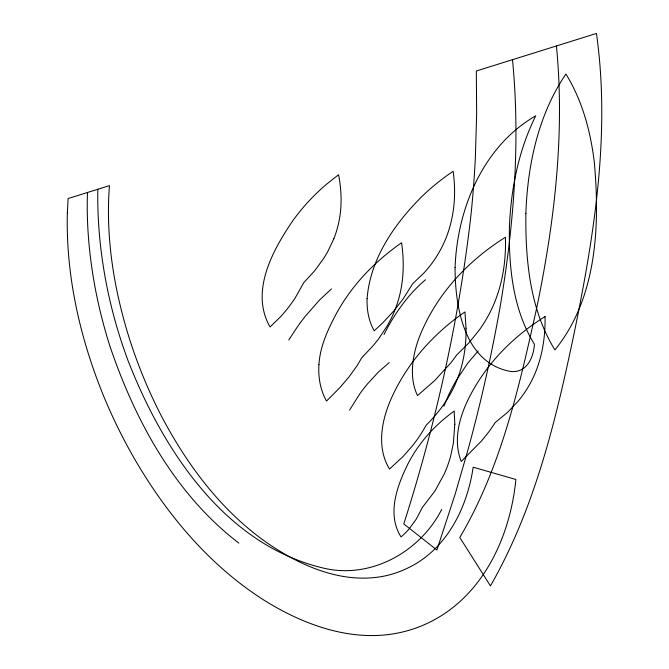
<?xml version="1.0" encoding="UTF-8"?>
<svg xmlns="http://www.w3.org/2000/svg" width="669" height="669" viewBox="0 0 669 669"><rect width="100%" height="100%" fill="white"/><g stroke="black" fill="none" stroke-linecap="round" stroke-linejoin="round"><path stroke-width="1" d="M97.816 189.26C97.239 222.392 100.609 255.533 107.191 287.988A541.831 512.922 -5.5 0 0 128.03 360.591C162.508 448.974 223.797 543.914 321.898 567.722C369.756 580.082 419.981 552.226 441.724 509.393M87.48 192.488C86.334 224.767 89.362 257.097 95.341 288.799A548.605 519.336 -5.5 0 0 110.134 346.793C135.397 421.186 175.378 494.675 238.875 543.103M443.965 406.175L445.429 402.454A188.081 178.046 -5.5 0 1 456.233 380.444L467.631 363.309L478.151 350.982M333.823 238.816L327.643 251.87L323.829 258.251L314.739 270.694L303.684 282.753L295.447 297.496A147.857 139.972 -5.5 0 1 280.303 316.989L270.067 326.974C249.679 291.584 272.827 249.863 293.223 220.151A208.87 197.723 -5.5 0 1 326.99 183.85L338.573 174.734C341.391 189.101 342.018 203.97 339.543 218.437A113.588 107.525 -5.5 0 1 333.823 238.816M349.578 410.047L360.089 393.405A177.812 168.32 -5.5 0 1 367.507 383.872L378.177 372.273L389.233 362.581M288.765 340.019L297.864 326.154A244.637 231.583 -5.5 0 1 305.641 315.835L319.757 299.796L331.473 288.908M425.501 279.759C411.368 291.625 399.945 306.444 390.612 322.299A210.15 198.944 -5.5 0 0 384.031 334.533M512.496 59.692C520.566 142.932 513.733 226.942 499.718 309.17A1758.333 1664.531 -5.5 0 1 468.049 449.551L455.28 493.772L436.89 550.018L403.792 523.944C435.904 423.134 459.193 319.222 471.076 214.047A1204.359 1140.101 -5.5 0 0 475.383 157.023L476.654 114.257L476.32 70.989L596.464 33.45C610.488 133.164 594.415 233.933 574.462 331.682C556.173 419.02 535.25 507.804 490.444 585.893L459.787 537.466C501.198 467.531 519.144 386.958 536.605 308.434C554.492 222.359 565.046 133.833 556.416 45.96M455.079 267.633C454.987 304.98 463.45 359.387 506.149 370.467C524.613 376.087 533.511 359.73 534.414 344.192C512.998 309.755 508.766 267.633 509.385 227.92C510.832 189.377 518.458 150.517 535.752 115.812C482.959 146.177 457.17 208.879 455.079 267.633M367.089 298.683C366.704 309.764 368.694 321.137 374.222 330.854L383.128 322.483L393.832 310.893L403.114 298.968L412.581 283.798L424.171 272.735A119.049 112.693 -5.5 0 0 441.732 247.488C453.666 224.174 456.843 197.071 453.114 171.314A229.032 216.815 -5.5 0 0 423.402 195.055C395.22 222.685 370.216 258.251 367.089 298.683M466.034 328.236C466.285 343.498 464.294 358.843 459.461 373.344A129.686 122.762 -5.5 0 1 450.388 393.874C443.873 405.439 435.552 415.917 426.128 425.241A145.976 138.19 -5.5 0 1 412.622 445.613L403.156 456.417L389.525 469.053C376.304 447.561 381.606 420.124 391.323 398.348A204.706 193.784 -5.5 0 1 401.082 379.465C416.954 352.53 439.224 329.608 464.947 311.946L466.034 328.236M545.076 316.579C545.461 339.426 541.405 362.732 530.458 382.986A116.356 110.151 -5.5 0 1 518.074 401.275L507.57 412.363L495.202 422.54L489.767 430.669L481.772 440.687L461.234 461.485C451.508 436.656 461.786 409.336 474.538 387.627A205.174 194.227 -5.5 0 1 503.188 350.071C515.69 337.226 529.856 326.037 545.076 316.579M67.343 213.018C65.805 274.257 79.368 335.186 101.939 391.883A580.19 549.232 -5.5 0 0 134.937 459.578C166.999 514.662 209.263 565.113 263.302 599.725C303.517 624.988 352.404 643.009 400.271 632.523A122.327 115.804 -5.5 0 0 430.351 621.877C483.545 595.276 510.288 536.229 515.883 479.481L473.167 467.196C467.238 508.106 446.348 549.96 407.362 568.232A93.585 88.592 -5.5 0 1 383.529 576.226C342.336 584.137 301.293 566.3 267.926 543.437C222.183 511.743 187.947 466.109 162.09 417.372A549.617 520.29 -5.5 0 1 130.589 342.319C114.366 291.943 105.359 238.616 109.44 185.631L68.104 198.542L67.343 213.018M525.876 213.327C525.349 259.973 529.823 309.362 554.919 349.929C597.057 297.897 600.018 226.122 594.306 162.266C590.585 131.458 582.381 100.593 565.899 74.025C538.261 114.784 527.615 164.733 525.876 213.327M412.472 368.159C412.079 377.5 413.342 387.1 417.523 395.555L434.791 380.485L450.923 362.723A167.099 158.185 -5.5 0 0 456.659 355.005L468.902 342.896L479.313 330.009A143.551 135.891 -5.5 0 0 491.573 309.245C502.21 286.901 506.224 261.872 505.396 237.261C477.892 254.538 453.515 277.234 435.954 304.679A201.862 191.091 -5.5 0 0 424.907 324.457C418.125 338.079 413.241 352.881 412.472 368.159M454.82 424.213L453.331 443.43L450.705 455.865A129.376 122.477 -5.5 0 1 444.291 473.895L434.892 491.079L422.457 507.319L416.177 519.261L409.453 528.51A74.844 70.847 -5.5 0 1 401.049 536.939C386.439 513.968 397.302 485.426 408.207 463.383A148.451 140.532 -5.5 0 1 424.021 439.316C432.751 428.603 442.995 419.17 454.192 411.075L454.82 424.213M318.937 364.613C318.118 377.132 320.284 390.069 326.539 401.057L339.869 387.644L349.109 376.789L356.962 365.868L361.854 357.647L373.436 345.363L378.512 339.016L387.226 325.887L390.88 319.105A126.065 119.341 -5.5 0 0 398.983 297.864C403.859 279.943 404.26 261.035 401.559 242.73C385.16 254.253 370.016 267.65 357.171 283.071A201.988 191.209 -5.5 0 0 336.925 312.557C328.27 328.763 320.058 345.965 318.937 364.613"/></g></svg>
